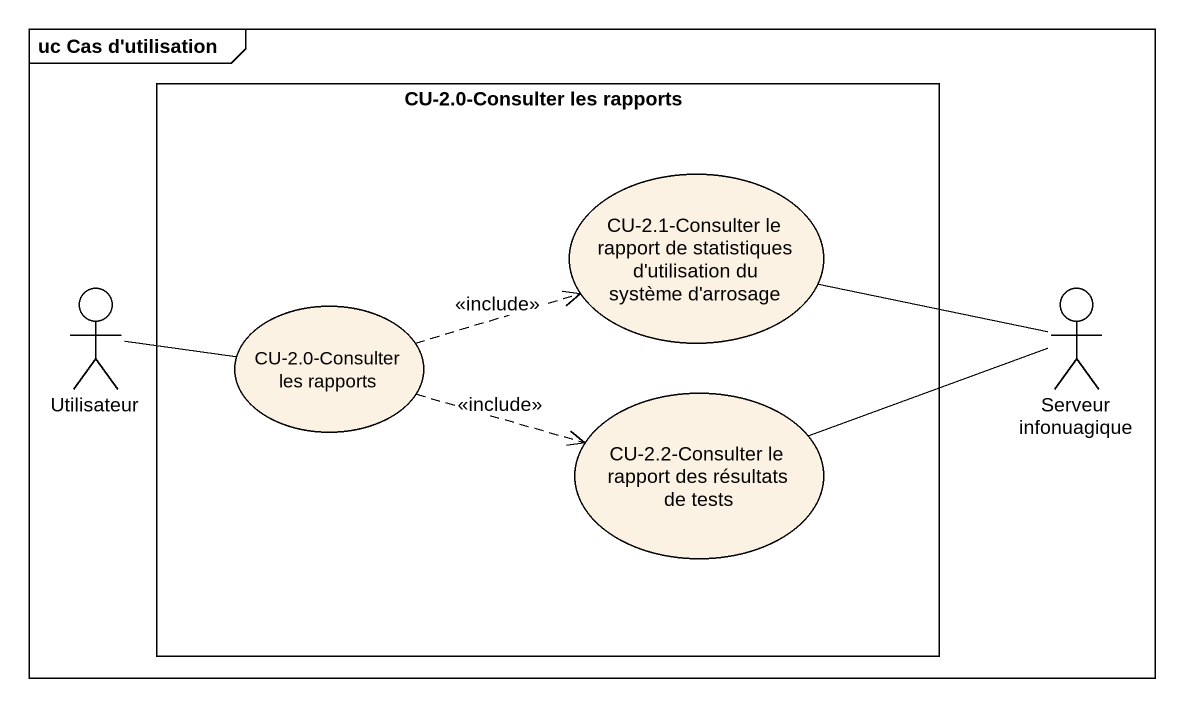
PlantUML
@startuml
mainframe uc Cas d'utilisation
rectangle "CU-2.0-Consulter les rapports" as CU_2_0_Consulter_les {
  usecase "CU-2.1-Consulter le rapport de statistiques d'utilisation du système d'arrosage" as CU_2_1_Consulter_le_rapport
  usecase "CU-2.0-Consulter les rapports" as CU_2_0_Consulter_les_2
  usecase "CU-2.2-Consulter le rapport des résultats de tests" as CU_2_2_Consulter_le_rapport
}
actor Utilisateur
actor "Serveur infonuagique" as Serveur_infonuagique
Utilisateur -right- CU_2_0_Consulter_les_2
CU_2_0_Consulter_les_2 .right.> CU_2_1_Consulter_le_rapport : <<include>>
CU_2_0_Consulter_les_2 .right.> CU_2_2_Consulter_le_rapport : <<include>>
Serveur_infonuagique -left- CU_2_1_Consulter_le_rapport
Serveur_infonuagique -left- CU_2_2_Consulter_le_rapport
@enduml
